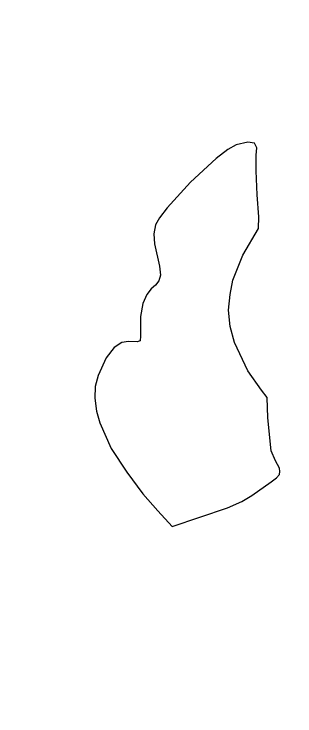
# Model space of a CAD drawing. Header units: centimetres. Extents: x 14.6 to 27.5, y -9.5 to 9.4.
# Drawn here: x 23.259 to 24.438, y 1.074 to 4.019 of the extents above; entities that cross this region are included whole.
import ezdxf

# ---------------------------------------------------------------- set-up
doc = ezdxf.new("R2010")
doc.units = ezdxf.units.CM
doc.header["$MEASUREMENT"] = 0
doc.layers.add('layer 1', color=7, linetype='Continuous')

msp = doc.modelspace()

# ---------------------------------------------------------------- linework, layer by layer
at = {"layer": 'layer 1', "color": 250}
for points, knots in [([(27.5, -9.49904), (27.5, -9.49904), (21.19814, -9.50001), (21.19814, -9.50001), (21.19814, -9.50001), (21.19814, -9.50001), (21.19814, 9.40559), (21.19814, 9.40559), (21.19814, 9.40559), (21.19814, 9.40559), (27.5, 9.40559), (27.5, 9.40559), (27.5, 9.40559), (27.5, 9.40559), (27.5, -9.49904), (27.5, -9.49904)], [0, 0, 0, 0, 0.2, 0.2, 0.2, 0.2, 0.4, 0.4, 0.4, 0.4, 0.6, 0.6, 0.6, 0.6, 1, 1, 1, 1]), ([(23.61175, 2.50311), (23.61175, 2.50311), (23.64641, 2.57672), (23.64641, 2.57672), (23.64641, 2.57672), (23.64641, 2.57672), (23.67897, 2.61953), (23.67897, 2.61953), (23.67897, 2.61953), (23.67897, 2.61953), (23.71153, 2.64103), (23.71153, 2.64103), (23.71153, 2.64103), (23.71153, 2.64103), (23.73919, 2.64568), (23.73919, 2.64568), (23.73919, 2.64568), (23.73919, 2.64568), (23.7763, 2.64336), (23.7763, 2.64336), (23.7763, 2.64336), (23.7763, 2.64336), (23.78785, 2.648), (23.78785, 2.648), (23.78785, 2.648), (23.78785, 2.648), (23.7903, 2.66718), (23.7903, 2.66718), (23.7903, 2.66718), (23.7903, 2.66718), (23.7903, 2.75028), (23.7903, 2.75028), (23.7903, 2.75028), (23.7903, 2.75028), (23.79941, 2.80491), (23.79941, 2.80491), (23.79941, 2.80491), (23.79941, 2.80491), (23.81586, 2.84287), (23.81586, 2.84287), (23.81586, 2.84287), (23.81586, 2.84287), (23.83442, 2.8667), (23.83442, 2.8667), (23.83442, 2.8667), (23.83442, 2.8667), (23.85297, 2.88103), (23.85297, 2.88103), (23.85297, 2.88103), (23.85297, 2.88103), (23.86698, 2.90001), (23.86698, 2.90001), (23.86698, 2.90001), (23.86698, 2.90001), (23.87363, 2.92384), (23.87363, 2.92384), (23.87363, 2.92384), (23.87363, 2.92384), (23.86908, 2.96181), (23.86908, 2.96181), (23.86908, 2.96181), (23.86908, 2.96181), (23.84842, 3.0544), (23.84842, 3.0544), (23.84842, 3.0544), (23.84842, 3.0544), (23.84597, 3.09721), (23.84597, 3.09721), (23.84597, 3.09721), (23.84597, 3.09721), (23.85297, 3.13517), (23.85297, 3.13517), (23.85297, 3.13517), (23.85297, 3.13517), (23.86908, 3.16384), (23.86908, 3.16384), (23.86908, 3.16384), (23.86908, 3.16384), (23.90164, 3.20646), (23.90164, 3.20646), (23.90164, 3.20646), (23.90164, 3.20646), (23.99896, 3.31357), (23.99896, 3.31357), (23.99896, 3.31357), (23.99896, 3.31357), (24.10785, 3.41333), (24.10785, 3.41333), (24.10785, 3.41333), (24.10785, 3.41333), (24.15651, 3.4513), (24.15651, 3.4513), (24.15651, 3.4513), (24.15651, 3.4513), (24.19152, 3.47028), (24.19152, 3.47028), (24.19152, 3.47028), (24.19152, 3.47028), (24.24019, 3.48229), (24.24019, 3.48229), (24.24019, 3.48229), (24.24019, 3.48229), (24.26784, 3.47745), (24.26784, 3.47745), (24.26784, 3.47745), (24.26784, 3.47745), (24.2773, 3.45847), (24.2773, 3.45847), (24.2773, 3.45847), (24.2773, 3.45847), (24.27485, 3.42747), (24.27485, 3.42747), (24.27485, 3.42747), (24.27485, 3.42747), (24.27485, 3.36103), (24.27485, 3.36103), (24.27485, 3.36103), (24.27485, 3.36103), (24.2794, 3.26127), (24.2794, 3.26127), (24.2794, 3.26127), (24.2794, 3.26127), (24.2864, 3.16849), (24.2864, 3.16849), (24.2864, 3.16849), (24.2864, 3.16849), (24.2843, 3.11871), (24.2843, 3.11871), (24.2843, 3.11871), (24.2843, 3.11871), (24.21918, 3.00694), (24.21918, 3.00694), (24.21918, 3.00694), (24.21918, 3.00694), (24.17752, 2.90234), (24.17752, 2.90234), (24.17752, 2.90234), (24.17752, 2.90234), (24.16596, 2.84287), (24.16596, 2.84287), (24.16596, 2.84287), (24.16596, 2.84287), (24.15896, 2.77643), (24.15896, 2.77643), (24.15896, 2.77643), (24.15896, 2.77643), (24.16596, 2.70747), (24.16596, 2.70747), (24.16596, 2.70747), (24.16596, 2.70747), (24.18452, 2.64103), (24.18452, 2.64103), (24.18452, 2.64103), (24.18452, 2.64103), (24.24019, 2.5221), (24.24019, 2.5221), (24.24019, 2.5221), (24.24019, 2.5221), (24.29795, 2.44132), (24.29795, 2.44132), (24.29795, 2.44132), (24.29795, 2.44132), (24.32141, 2.41052), (24.32141, 2.41052), (24.32141, 2.41052), (24.32141, 2.41052), (24.32351, 2.3249), (24.32351, 2.3249), (24.32351, 2.3249), (24.32351, 2.3249), (24.33751, 2.18699), (24.33751, 2.18699), (24.33751, 2.18699), (24.33751, 2.18699), (24.35607, 2.14437), (24.35607, 2.14437), (24.35607, 2.14437), (24.35607, 2.14437), (24.37217, 2.11338), (24.37217, 2.11338), (24.37217, 2.11338), (24.37217, 2.11338), (24.37463, 2.09924), (24.37463, 2.09924), (24.37463, 2.09924), (24.37463, 2.09924), (24.37217, 2.08723), (24.37217, 2.08723), (24.37217, 2.08723), (24.37217, 2.08723), (24.36062, 2.07309), (24.36062, 2.07309), (24.36062, 2.07309), (24.36062, 2.07309), (24.33751, 2.05643), (24.33751, 2.05643), (24.33751, 2.05643), (24.33751, 2.05643), (24.25629, 1.99929), (24.25629, 1.99929), (24.25629, 1.99929), (24.25629, 1.99929), (24.21463, 1.97314), (24.21463, 1.97314), (24.21463, 1.97314), (24.21463, 1.97314), (24.15441, 1.94699), (24.15441, 1.94699), (24.15441, 1.94699), (24.15441, 1.94699), (23.92229, 1.86873), (23.92229, 1.86873), (23.92229, 1.86873), (23.92229, 1.86873), (23.86207, 1.93517), (23.86207, 1.93517), (23.86207, 1.93517), (23.86207, 1.93517), (23.79941, 2.00645), (23.79941, 2.00645), (23.79941, 2.00645), (23.79941, 2.00645), (23.73219, 2.09672), (23.73219, 2.09672), (23.73219, 2.09672), (23.73219, 2.09672), (23.66742, 2.19667), (23.66742, 2.19667), (23.66742, 2.19667), (23.66742, 2.19667), (23.61875, 2.3036), (23.61875, 2.3036), (23.61875, 2.3036), (23.61875, 2.3036), (23.60475, 2.35338), (23.60475, 2.35338), (23.60475, 2.35338), (23.60475, 2.35338), (23.59775, 2.408), (23.59775, 2.408), (23.59775, 2.408), (23.59775, 2.408), (23.6002, 2.45566), (23.6002, 2.45566), (23.6002, 2.45566), (23.6002, 2.45566), (23.61175, 2.50311), (23.61175, 2.50311)], [0, 0, 0, 0, 0.015873, 0.015873, 0.015873, 0.015873, 0.031746, 0.031746, 0.031746, 0.031746, 0.047619, 0.047619, 0.047619, 0.047619, 0.0634921, 0.0634921, 0.0634921, 0.0634921, 0.0793651, 0.0793651, 0.0793651, 0.0793651, 0.0952381, 0.0952381, 0.0952381, 0.0952381, 0.1111111, 0.1111111, 0.1111111, 0.1111111, 0.1269841, 0.1269841, 0.1269841, 0.1269841, 0.1428571, 0.1428571, 0.1428571, 0.1428571, 0.1587302, 0.1587302, 0.1587302, 0.1587302, 0.1746032, 0.1746032, 0.1746032, 0.1746032, 0.1904762, 0.1904762, 0.1904762, 0.1904762, 0.2063492, 0.2063492, 0.2063492, 0.2063492, 0.2222222, 0.2222222, 0.2222222, 0.2222222, 0.2380952, 0.2380952, 0.2380952, 0.2380952, 0.2539683, 0.2539683, 0.2539683, 0.2539683, 0.2698413, 0.2698413, 0.2698413, 0.2698413, 0.2857143, 0.2857143, 0.2857143, 0.2857143, 0.3015873, 0.3015873, 0.3015873, 0.3015873, 0.3174603, 0.3174603, 0.3174603, 0.3174603, 0.3333333, 0.3333333, 0.3333333, 0.3333333, 0.3492063, 0.3492063, 0.3492063, 0.3492063, 0.3650794, 0.3650794, 0.3650794, 0.3650794, 0.3809524, 0.3809524, 0.3809524, 0.3809524, 0.3968254, 0.3968254, 0.3968254, 0.3968254, 0.4126984, 0.4126984, 0.4126984, 0.4126984, 0.4285714, 0.4285714, 0.4285714, 0.4285714, 0.4444444, 0.4444444, 0.4444444, 0.4444444, 0.4603175, 0.4603175, 0.4603175, 0.4603175, 0.4761905, 0.4761905, 0.4761905, 0.4761905, 0.4920635, 0.4920635, 0.4920635, 0.4920635, 0.5079365, 0.5079365, 0.5079365, 0.5079365, 0.5238095, 0.5238095, 0.5238095, 0.5238095, 0.5396825, 0.5396825, 0.5396825, 0.5396825, 0.5555556, 0.5555556, 0.5555556, 0.5555556, 0.5714286, 0.5714286, 0.5714286, 0.5714286, 0.5873016, 0.5873016, 0.5873016, 0.5873016, 0.6031746, 0.6031746, 0.6031746, 0.6031746, 0.6190476, 0.6190476, 0.6190476, 0.6190476, 0.6349206, 0.6349206, 0.6349206, 0.6349206, 0.6507937, 0.6507937, 0.6507937, 0.6507937, 0.6666667, 0.6666667, 0.6666667, 0.6666667, 0.6825397, 0.6825397, 0.6825397, 0.6825397, 0.6984127, 0.6984127, 0.6984127, 0.6984127, 0.7142857, 0.7142857, 0.7142857, 0.7142857, 0.7301587, 0.7301587, 0.7301587, 0.7301587, 0.7460317, 0.7460317, 0.7460317, 0.7460317, 0.7619048, 0.7619048, 0.7619048, 0.7619048, 0.7777778, 0.7777778, 0.7777778, 0.7777778, 0.7936508, 0.7936508, 0.7936508, 0.7936508, 0.8095238, 0.8095238, 0.8095238, 0.8095238, 0.8253968, 0.8253968, 0.8253968, 0.8253968, 0.8412698, 0.8412698, 0.8412698, 0.8412698, 0.8571429, 0.8571429, 0.8571429, 0.8571429, 0.8730159, 0.8730159, 0.8730159, 0.8730159, 0.8888889, 0.8888889, 0.8888889, 0.8888889, 0.9047619, 0.9047619, 0.9047619, 0.9047619, 0.9206349, 0.9206349, 0.9206349, 0.9206349, 0.9365079, 0.9365079, 0.9365079, 0.9365079, 0.952381, 0.952381, 0.952381, 0.952381, 0.968254, 0.968254, 0.968254, 0.968254, 1, 1, 1, 1])]:
    msp.add_open_spline(points, degree=3, knots=knots, dxfattribs=at)

doc.saveas('drawing.dxf')
